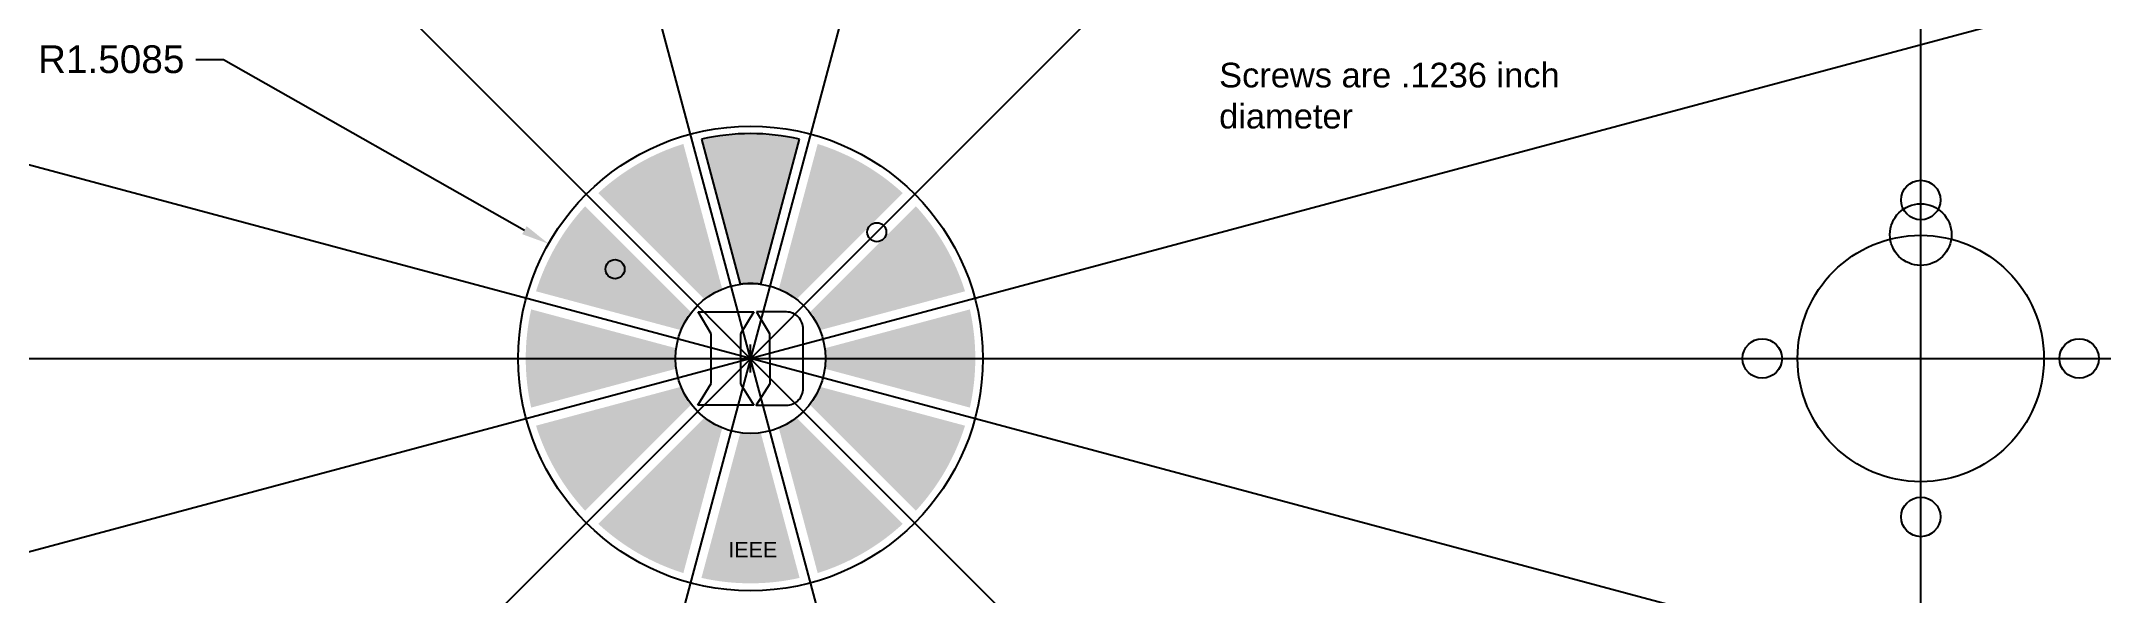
# Model space of a CAD drawing. Header units: inches. Extents: x -4.6 to 8.8, y -1.5 to 2.1.
import ezdxf

# ---------------------------------------------------------------- set-up
doc = ezdxf.new("R2010")
doc.units = ezdxf.units.IN
doc.header["$MEASUREMENT"] = 0
doc.styles.get("Standard").update_dxf_attribs({"font": 'arial.ttf'})
doc.dimstyles.get("Standard").update_dxf_attribs({"dimtxt": 0.18, "dimasz": 0.18, "dimexe": 0.18, "dimexo": 0.0625, "dimgap": 0.09, "dimtad": 0, "dimtih": 1, "dimtoh": 1, "dimdec": 4, "dimzin": 0, "dimdsep": 46, "dimtxsty": 'Standard', "dimcen": 0.09, "dimadec": 0, "dimazin": 0, "dimtfac": 1, "dimtdec": 4, "dimtofl": 0, "dimtmove": 0, "dimatfit": 3, "dimfxl": 1, "dimtolj": 1, "dimtzin": 0, "dimarcsym": 0})

# ---------------------------------------------------------------- blocks, each defined once
blk = doc.blocks.new('*D6')
at = {"color": 0, "lineweight": -2}
for p, q in [((-3.603, 1.942), (-3.423, 1.942)), ((-3.423, 1.942), (-1.469, 0.833))]:
    blk.add_line(p, q, dxfattribs=at)
at = {"color": 0}
for p, q in [((-0.09, 0), (0.09, 0)), ((0, -0.09), (0, 0.09))]:
    blk.add_line(p, q, dxfattribs=at)
blk.add_solid([(-1.483, 0.807), (-1.454, 0.859), (-1.312, 0.745)], dxfattribs=at)
at = {"layer": 'Defpoints', "color": 0}
for p in [(-1.312, 0.745), (0, 0)]:
    blk.add_point(p, dxfattribs=at)
at = {"color": 0, "insert": (-4.152, 1.942), "char_height": 0.18, "attachment_point": 5}
blk.add_mtext('\\A1;R1.5085', dxfattribs=at)

msp = doc.modelspace()

# ---------------------------------------------------------------- hatches: boundary and pattern name
h = msp.add_hatch(color=256)
h.set_gradient(color1=(0, 255, 0), color2=(0, 255, 0))
edge = h.paths.add_edge_path()
edge.add_line((-0.98836, 1.07439), (-0.29838, 0.3844))
edge.add_arc((0, 0), 0.48662, 112.180756, 127.819244, ccw=False)
edge.add_line((-0.18371, 0.45061), (-0.43626, 1.39314))
edge.add_arc((0, 0), 1.45985, 107.388015, 132.611985)
h = msp.add_hatch(color=256)
h.set_gradient(color1=(0, 255, 0), color2=(0, 255, 0))
edge = h.paths.add_edge_path()
edge.add_line((-0.31876, 1.42463), (-0.0662, 0.48209))
edge.add_arc((0, 0), 0.48662, 82.180756, 97.819244, ccw=False)
edge.add_line((0.0662, 0.48209), (0.31876, 1.42463))
edge.add_arc((0, 0), 1.45985, 77.388015, 102.611985)
h = msp.add_hatch(color=256)
h.set_gradient(color1=(0, 255, 0), color2=(0, 255, 0))
edge = h.paths.add_edge_path()
edge.add_line((0.43626, 1.39314), (0.18371, 0.45061))
edge.add_arc((0, 0), 0.48662, 52.180756, 67.819244, ccw=False)
edge.add_line((0.29838, 0.3844), (0.98836, 1.07439))
edge.add_arc((0, 0), 1.45985, 47.388015, 72.611985)
h = msp.add_hatch(color=256)
h.set_gradient(color1=(0, 255, 0), color2=(0, 255, 0))
edge = h.paths.add_edge_path()
edge.add_line((-1.39314, 0.43626), (-0.45061, 0.18371))
edge.add_arc((0, 0), 0.48662, 142.180756, 157.819244, ccw=False)
edge.add_line((-0.3844, 0.29838), (-1.07439, 0.98836))
edge.add_arc((0, 0), 1.45985, 137.388015, 162.611985)
h = msp.add_hatch(color=256)
h.set_gradient(color1=(0, 255, 0), color2=(0, 255, 0))
edge = h.paths.add_edge_path()
edge.add_line((1.07439, 0.98836), (0.3844, 0.29838))
edge.add_arc((0, 0), 0.48662, 22.180756, 37.819244, ccw=False)
edge.add_line((0.45061, 0.18371), (1.39314, 0.43626))
edge.add_arc((0, 0), 1.45985, 17.388015, 42.611985)
h = msp.add_hatch(color=256)
h.set_gradient(color1=(0, 255, 0), color2=(0, 255, 0))
edge = h.paths.add_edge_path()
edge.add_line((-1.42463, -0.31876), (-0.48209, -0.0662))
edge.add_arc((0, 0), 0.48662, 172.180756, 187.819244, ccw=False)
edge.add_line((-0.48209, 0.0662), (-1.42463, 0.31876))
edge.add_arc((0, 0), 1.45985, 167.388015, 192.611985)
h = msp.add_hatch(color=256)
h.set_gradient(color1=(0, 255, 0), color2=(0, 255, 0))
edge = h.paths.add_edge_path()
edge.add_line((1.42463, 0.31876), (0.48209, 0.0662))
edge.add_arc((0, 0), 0.48662, -7.819244, 7.819244, ccw=False)
edge.add_line((0.48209, -0.0662), (1.42463, -0.31876))
edge.add_arc((0, 0), 1.45985, 347.388015, 372.611985)
h = msp.add_hatch(color=256)
h.set_gradient(color1=(0, 255, 0), color2=(0, 255, 0))
edge = h.paths.add_edge_path()
edge.add_line((-1.07439, -0.98836), (-0.3844, -0.29838))
edge.add_arc((0, 0), 0.48662, 202.180756, 217.819244, ccw=False)
edge.add_line((-0.45061, -0.18371), (-1.39314, -0.43626))
edge.add_arc((0, 0), 1.45985, 197.388015, 222.611985)
h = msp.add_hatch(color=256)
h.set_gradient(color1=(0, 255, 0), color2=(0, 255, 0))
edge = h.paths.add_edge_path()
edge.add_line((1.39314, -0.43626), (0.45061, -0.18371))
edge.add_arc((0, 0), 0.48662, 322.180756, 337.819244, ccw=False)
edge.add_line((0.3844, -0.29838), (1.07439, -0.98836))
edge.add_arc((0, 0), 1.45985, 317.388015, 342.611985)
h = msp.add_hatch(color=256)
h.set_gradient(color1=(0, 255, 0), color2=(0, 255, 0))
edge = h.paths.add_edge_path()
edge.add_line((-0.43626, -1.39314), (-0.18371, -0.45061))
edge.add_arc((0, 0), 0.48662, 232.180756, 247.819244, ccw=False)
edge.add_line((-0.29838, -0.3844), (-0.98836, -1.07439))
edge.add_arc((0, 0), 1.45985, 227.388015, 252.611985)
h = msp.add_hatch(color=256)
h.set_gradient(color1=(0, 255, 0), color2=(0, 255, 0))
edge = h.paths.add_edge_path()
edge.add_line((0.98836, -1.07439), (0.29838, -0.3844))
edge.add_arc((0, 0), 0.48662, 292.180756, 307.819244, ccw=False)
edge.add_line((0.18371, -0.45061), (0.43626, -1.39314))
edge.add_arc((0, 0), 1.45985, 287.388015, 312.611985)
h = msp.add_hatch(color=256)
h.set_gradient(color1=(0, 255, 0), color2=(0, 255, 0))
edge = h.paths.add_edge_path()
edge.add_line((0.31876, -1.42463), (0.0662, -0.48209))
edge.add_arc((0, 0), 0.48662, 262.180756, 277.819244, ccw=False)
edge.add_line((-0.0662, -0.48209), (-0.31876, -1.42463))
edge.add_arc((0, 0), 1.45985, 257.388015, 282.611985)

# ---------------------------------------------------------------- linework, layer by layer
for p, q in [((-0.31876, 1.42463), (-0.0662, 0.48209)), ((0.0662, 0.48209), (0.31876, 1.42463))]:
    msp.add_line(p, q)
at = {"color": 3}
for p, q in [((-0.33965, 0.30363), (0.0218, 0.30363)), ((-0.256, 0.16094), (-0.33965, 0.30363)), ((0.0218, 0.30363), (-0.06575, 0.1593)), ((-0.256, -0.16216), (-0.256, 0.16094)), ((-0.06575, 0.1593), (-0.06575, -0.1638)), ((-0.34129, -0.3032), (-0.256, -0.16216)), ((-0.06575, -0.1638), (0.02078, -0.30363)), ((0.02078, -0.30363), (-0.34129, -0.3032))]:
    msp.add_line(p, q, dxfattribs=at)
at = {"color": 7}
for direction in [(-0.96592583, -0.25881905), (-0.70710678, 0.70710678), (-0.70710678, -0.70710678), (-0.25881905, 0.96592583), (-0.25881905, -0.96592583), (-0.96592583, 0.25881905)]:
    msp.add_xline((0, 0), direction, dxfattribs=at)
for direction in [(0, 1), (1, 0)]:
    msp.add_xline((7.6, 0), direction)
at = {"color": 3}
for points in [[(0.03937, 0.30213), (0.12413, 0.16204), (0.12435, -0.16436), (0.03634, -0.30363), (0.23319, -0.30349)], [(0.23301, 0.30205), (0.03937, 0.30213)], [(0.34127, -0.19355), (0.34125, -0.1884), (0.34122, 0.19033)]]:
    msp.add_lwpolyline(points, dxfattribs=at)
msp.add_lwpolyline([(0, 0), (0, 0), (0, 0)])
at = {"color": 1}
for centre, radius in [((0, 0), 1.50852), ((7.6, 1.0289), 0.128), ((0.82, 0.82), 0.0618), ((-0.88, 0.58), 0.0618), ((6.5711, 0), 0.128), ((8.6289, 0), 0.128), ((7.6, -1.0289), 0.128)]:
    msp.add_circle(centre, radius, dxfattribs=at)
for centre, radius in [((7.6, 0.80447), 0.2), ((7.6, 0), 0.8), ((0, 0), 0.48662)]:
    msp.add_circle(centre, radius)
for radius, start, end in [(1.45985, 77.388015, 102.611985), (0.48662, 82.180756, 97.819244)]:
    msp.add_arc((0, 0), radius, start, end)
at = {"color": 3}
for centre, radius, start, end in [((0.23301, 0.19379), 0.10826, 358.16645, 90), ((0.23319, -0.1954), 0.1081, 270, 0.979634)]:
    msp.add_arc(centre, radius, start, end, dxfattribs=at)

# ---------------------------------------------------------------- texts
at = {"attachment_point": 1}
for s, insert, char_height, width in [('{Screws are .1236 inch diameter}', (3.0436, 1.92006), 0.16, 2.3567457), ('{\\pxqc;IEEE}', (-0.18369, -1.19142), 0.1, 0.3978691)]:
    msp.add_mtext(s, dxfattribs=dict(at, insert=insert, char_height=char_height, width=width))

# ---------------------------------------------------------------- dimensions: what is measured, and where the dimension line sits
dim = msp.add_radius_dim(center=(0, 0), mpoint=(-1.31199, 0.74451), dimstyle='Standard')
dim.commit()
dim.dimension.update_dxf_attribs({"geometry": '*D6', "text_midpoint": (-4.15244, 1.94216), "dimtype": 164})

doc.saveas('drawing.dxf')
